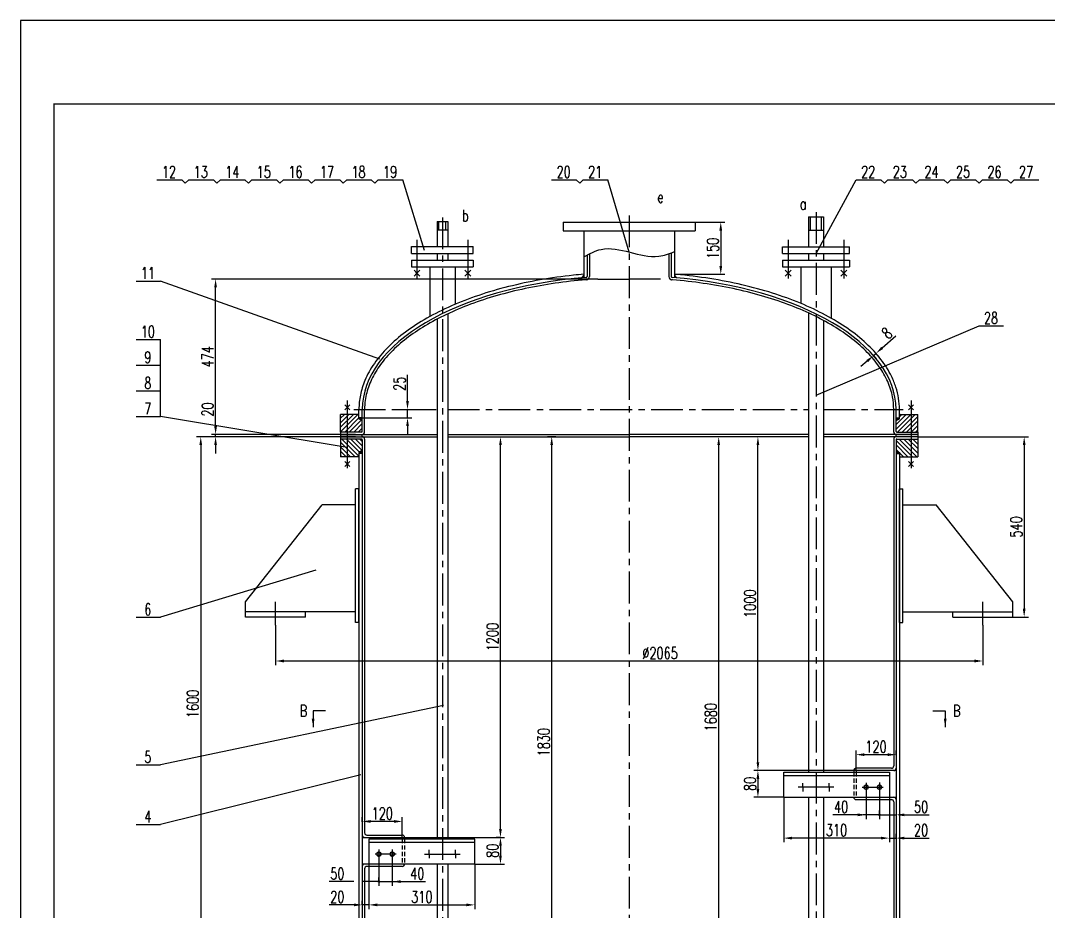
# Model space of a CAD drawing. Header units: millimetres. Extents: x 1968 to 8007, y 3243 to 11653.
# Drawn here: x 2067 to 5148, y 8985 to 11653 of the extents above; entities that cross this region are included whole.
import ezdxf
from ezdxf.enums import TextEntityAlignment as Align

# ---------------------------------------------------------------- set-up
doc = ezdxf.new("R2010")
doc.units = ezdxf.units.MM
doc.linetypes.add('CENTER', pattern=[50.8, 31.75, -6.35, 6.35, -6.35])
doc.linetypes.add('DASHED', pattern=[19.05, 12.7, -6.35])
doc.layers.add('K1', color=4, linetype='Continuous')
doc.layers.add('尺寸线', color=4, linetype='Continuous')
doc.styles.add('仿宋1', font='txt.shx', dxfattribs={"width": 0.7, "bigfont": 'hzfs.shx'})
doc.styles.add('汉字仿宋', font='txt.shx', dxfattribs={"width": 0.7071, "bigfont": 'hzfs.shx'})
doc.dimstyles.new('绘图', dxfattribs={"dimscale": 10, "dimtxt": 3.5, "dimasz": 2.5, "dimexe": 1.25, "dimexo": 0, "dimtad": 1, "dimdec": 0, "dimdsep": 46, "dimtxsty": '汉字仿宋', "dimcen": 2.5, "dimclrd": 4, "dimclre": 4, "dimclrt": 7, "dimadec": 0, "dimazin": 0, "dimtfac": 1, "dimtdec": 0, "dimtmove": 0, "dimatfit": 0, "dimldrblk": 'NONE', "dimfxl": 0, "dimlwd": 25, "dimlwe": 25, "dimarcsym": 0})

# ---------------------------------------------------------------- blocks, each defined once
blk = doc.blocks.new('*D19')
at = {"color": 4, "linetype": 'Continuous', "lineweight": 25}
for p, q in [((4649.9, 10672.9), (4690.4, 10708.6)), ((4604.8, 10633.3), (4586.1, 10616.8)), ((4623.6, 10649.8), (4631.1, 10656.4)), ((4623.6, 10649.8), (4631.9, 10640.4)), ((4631.1, 10656.4), (4639.4, 10647))]:
    blk.add_line(p, q, dxfattribs=at)
at = {"color": 4, "linetype": 'Continuous', "lineweight": -3}
for points in [[(4647.1, 10676), (4652.6, 10669.8), (4631.1, 10656.4)], [(4602.1, 10636.4), (4607.6, 10630.1), (4623.6, 10649.8)]]:
    blk.add_solid(points, dxfattribs=at)
at = {"layer": 'Defpoints', "color": 0, "linetype": 'Continuous', "lineweight": -3}
for p in [(4623.6, 10649.8), (4631.1, 10656.4), (4631.1, 10656.4)]:
    blk.add_point(p, dxfattribs=at)
at = {"color": 7, "linetype": 'Continuous', "lineweight": -3, "insert": (4663.9, 10716.8), "char_height": 35, "attachment_point": 5, "rotation": 41.3298, "style": '汉字仿宋'}
blk.add_mtext('8', dxfattribs=at)
blk = doc.blocks.new('_None')
blk = doc.blocks.new('*D20')
at = {"color": 4, "linetype": 'Continuous', "lineweight": 25}
for p, q in [((4088.6, 11049), (4178.3, 11049)), ((4165.8, 11024), (4165.8, 10918.2)), ((4027.1, 10893.2), (4178.3, 10893.2))]:
    blk.add_line(p, q, dxfattribs=at)
at = {"color": 4, "linetype": 'Continuous', "lineweight": -3}
for points in [[(4161.6, 11024), (4170, 11024), (4165.8, 11049)], [(4161.6, 10918.2), (4170, 10918.2), (4165.8, 10893.2)]]:
    blk.add_solid(points, dxfattribs=at)
at = {"layer": 'Defpoints', "color": 0, "linetype": 'Continuous', "lineweight": -3}
for p in [(4088.6, 11049), (4027.1, 10893.2), (4165.8, 10893.2)]:
    blk.add_point(p, dxfattribs=at)
at = {"color": 7, "linetype": 'Continuous', "lineweight": -3, "insert": (4142.1, 10971.1), "char_height": 35, "attachment_point": 5, "rotation": 90, "style": '汉字仿宋'}
blk.add_mtext('150', dxfattribs=at)
blk = doc.blocks.new('*D21')
at = {"color": 4, "linetype": 'Continuous', "lineweight": 25}
for p, q in [((4756.3, 10406.6), (5087.8, 10406.6)), ((5075.3, 10381.6), (5075.3, 9891.6)), ((5041.3, 9866.6), (5087.8, 9866.6))]:
    blk.add_line(p, q, dxfattribs=at)
at = {"color": 4, "linetype": 'Continuous', "lineweight": -3}
for points in [[(5071.2, 10381.6), (5079.5, 10381.6), (5075.3, 10406.6)], [(5071.2, 9891.6), (5079.5, 9891.6), (5075.3, 9866.6)]]:
    blk.add_solid(points, dxfattribs=at)
at = {"layer": 'Defpoints', "color": 0, "linetype": 'Continuous', "lineweight": -3}
for p in [(4756.3, 10406.6), (5041.3, 9866.6), (5075.3, 9866.6)]:
    blk.add_point(p, dxfattribs=at)
at = {"color": 7, "linetype": 'Continuous', "lineweight": -3, "insert": (5051.6, 10136.6), "char_height": 35, "attachment_point": 5, "rotation": 90, "style": '汉字仿宋'}
blk.add_mtext('540', dxfattribs=at)
blk = doc.blocks.new('*D22')
at = {"color": 4, "linetype": 'Continuous', "lineweight": 25}
for p, q in [((2831.3, 9842.6), (2831.3, 9722.4)), ((4951.3, 9842.6), (4951.3, 9722.4)), ((2856.3, 9734.9), (4926.3, 9734.9))]:
    blk.add_line(p, q, dxfattribs=at)
at = {"color": 4, "linetype": 'Continuous', "lineweight": -3}
for points in [[(2856.3, 9739.1), (2856.3, 9730.7), (2831.3, 9734.9)], [(4926.3, 9739.1), (4926.3, 9730.7), (4951.3, 9734.9)]]:
    blk.add_solid(points, dxfattribs=at)
at = {"layer": 'Defpoints', "color": 0, "linetype": 'Continuous', "lineweight": -3}
for p in [(2831.3, 9842.6), (4951.3, 9842.6), (4951.3, 9734.9)]:
    blk.add_point(p, dxfattribs=at)
at = {"color": 7, "linetype": 'Continuous', "lineweight": -3, "insert": (3983.9, 9758.6), "char_height": 35, "attachment_point": 5, "style": '汉字仿宋'}
blk.add_mtext('%%C2065', dxfattribs=at)
blk = doc.blocks.new('*D23')
at = {"color": 4, "linetype": 'Continuous', "lineweight": 25}
for p, q in [((3026.3, 10406.6), (2594.6, 10406.6)), ((2607.1, 10381.6), (2607.1, 8831.6)), ((3081.3, 8806.6), (2594.6, 8806.6))]:
    blk.add_line(p, q, dxfattribs=at)
at = {"color": 4, "linetype": 'Continuous', "lineweight": -3}
for points in [[(2602.9, 10381.6), (2611.2, 10381.6), (2607.1, 10406.6)], [(2602.9, 8831.6), (2611.2, 8831.6), (2607.1, 8806.6)]]:
    blk.add_solid(points, dxfattribs=at)
at = {"layer": 'Defpoints', "color": 0, "linetype": 'Continuous', "lineweight": -3}
for p in [(3026.3, 10406.6), (2607.1, 8806.6), (3081.3, 8806.6)]:
    blk.add_point(p, dxfattribs=at)
at = {"color": 7, "linetype": 'Continuous', "lineweight": -3, "insert": (2583.3, 9606.6), "char_height": 35, "attachment_point": 5, "rotation": 90, "style": '汉字仿宋'}
blk.add_mtext('1600', dxfattribs=at)
blk = doc.blocks.new('*D26')
at = {"color": 4, "linetype": 'Continuous', "lineweight": 25}
for p, q in [((4277.2, 10406.6), (4264.7, 10406.6)), ((4277.2, 9431.6), (4277.2, 10381.6)), ((4571.3, 9406.6), (4264.7, 9406.6))]:
    blk.add_line(p, q, dxfattribs=at)
at = {"color": 4, "linetype": 'Continuous', "lineweight": -3}
for points in [[(4273, 10381.6), (4281.3, 10381.6), (4277.2, 10406.6)], [(4273, 9431.6), (4281.3, 9431.6), (4277.2, 9406.6)]]:
    blk.add_solid(points, dxfattribs=at)
at = {"layer": 'Defpoints', "color": 0, "linetype": 'Continuous', "lineweight": -3}
for p in [(4277.2, 10406.6), (4277.2, 10406.6), (4571.3, 9406.6)]:
    blk.add_point(p, dxfattribs=at)
at = {"color": 7, "linetype": 'Continuous', "lineweight": -3, "insert": (4253.4, 9906.6), "char_height": 35, "attachment_point": 5, "rotation": 90, "style": '汉字仿宋'}
blk.add_mtext('1000', dxfattribs=at)
blk = doc.blocks.new('*D27')
at = {"color": 4, "linetype": 'Continuous', "lineweight": 25}
for p, q in [((4571.3, 9406.6), (4264.7, 9406.6)), ((4277.2, 9381.6), (4277.2, 9351.6)), ((4354.4, 9326.6), (4264.7, 9326.6))]:
    blk.add_line(p, q, dxfattribs=at)
at = {"color": 4, "linetype": 'Continuous', "lineweight": -3}
for points in [[(4273, 9381.6), (4281.3, 9381.6), (4277.2, 9406.6)], [(4273, 9351.6), (4281.3, 9351.6), (4277.2, 9326.6)]]:
    blk.add_solid(points, dxfattribs=at)
at = {"layer": 'Defpoints', "color": 0, "linetype": 'Continuous', "lineweight": -3}
for p in [(4571.3, 9406.6), (4277.2, 9326.6), (4354.4, 9326.6)]:
    blk.add_point(p, dxfattribs=at)
at = {"color": 7, "linetype": 'Continuous', "lineweight": -3, "insert": (4253.4, 9366.6), "char_height": 35, "attachment_point": 5, "rotation": 90, "style": '汉字仿宋'}
blk.add_mtext('80', dxfattribs=at)
blk = doc.blocks.new('*D28')
at = {"color": 4, "linetype": 'Continuous', "lineweight": 25}
for p, q in [((4571.3, 9406.6), (4571.3, 9466.9)), ((4691.3, 9453.2), (4691.3, 9466.9)), ((4596.3, 9454.4), (4666.3, 9454.4))]:
    blk.add_line(p, q, dxfattribs=at)
at = {"color": 4, "linetype": 'Continuous', "lineweight": -3}
for points in [[(4596.3, 9458.5), (4596.3, 9450.2), (4571.3, 9454.4)], [(4666.3, 9458.5), (4666.3, 9450.2), (4691.3, 9454.4)]]:
    blk.add_solid(points, dxfattribs=at)
at = {"layer": 'Defpoints', "color": 0, "linetype": 'Continuous', "lineweight": -3}
for p in [(4691.3, 9454.4), (4691.3, 9453.2), (4571.3, 9406.6)]:
    blk.add_point(p, dxfattribs=at)
at = {"color": 7, "linetype": 'Continuous', "lineweight": -3, "insert": (4631.3, 9478.1), "char_height": 35, "attachment_point": 5, "style": '汉字仿宋'}
blk.add_mtext('120', dxfattribs=at)
blk = doc.blocks.new('*D29')
at = {"color": 4, "linetype": 'Continuous', "lineweight": 25}
for p, q in [((4671.3, 9326.6), (4671.3, 9191.9)), ((4691.3, 9204.4), (4691.3, 9216.9)), ((4646.3, 9204.4), (4621.3, 9204.4)), ((4671.3, 9204.4), (4691.3, 9204.4)), ((4716.3, 9204.4), (4790.9, 9204.4))]:
    blk.add_line(p, q, dxfattribs=at)
at = {"color": 4, "linetype": 'Continuous', "lineweight": -3}
for points in [[(4646.3, 9208.6), (4646.3, 9200.2), (4671.3, 9204.4)], [(4716.3, 9208.6), (4716.3, 9200.2), (4691.3, 9204.4)]]:
    blk.add_solid(points, dxfattribs=at)
at = {"layer": 'Defpoints', "color": 0, "linetype": 'Continuous', "lineweight": -3}
for p in [(4671.3, 9326.6), (4691.3, 9204.4), (4691.3, 9204.4)]:
    blk.add_point(p, dxfattribs=at)
at = {"color": 7, "linetype": 'Continuous', "lineweight": -3, "insert": (4766.1, 9228.2), "char_height": 35, "attachment_point": 5, "style": '汉字仿宋'}
blk.add_mtext('20', dxfattribs=at)
blk = doc.blocks.new('*D30')
at = {"color": 4, "linetype": 'Continuous', "lineweight": 25}
for p, q in [((4354.4, 9326.6), (4354.4, 9191.9)), ((4671.3, 9244.9), (4671.3, 9191.9)), ((4646.3, 9204.4), (4379.4, 9204.4))]:
    blk.add_line(p, q, dxfattribs=at)
at = {"color": 4, "linetype": 'Continuous', "lineweight": -3}
for points in [[(4379.4, 9208.6), (4379.4, 9200.2), (4354.4, 9204.4)], [(4646.3, 9208.6), (4646.3, 9200.2), (4671.3, 9204.4)]]:
    blk.add_solid(points, dxfattribs=at)
at = {"layer": 'Defpoints', "color": 0, "linetype": 'Continuous', "lineweight": -3}
for p in [(4354.4, 9326.6), (4671.3, 9244.9), (4354.4, 9204.4)]:
    blk.add_point(p, dxfattribs=at)
at = {"color": 7, "linetype": 'Continuous', "lineweight": -3, "insert": (4512.8, 9228.2), "char_height": 35, "attachment_point": 5, "style": '汉字仿宋'}
blk.add_mtext('310', dxfattribs=at)
blk = doc.blocks.new('*D33')
at = {"color": 4, "linetype": 'Continuous', "lineweight": 25}
for p, q in [((3211.3, 9206.6), (3518, 9206.6)), ((3505.5, 9181.6), (3505.5, 9151.6)), ((3428.2, 9126.6), (3518, 9126.6))]:
    blk.add_line(p, q, dxfattribs=at)
at = {"color": 4, "linetype": 'Continuous', "lineweight": -3}
for points in [[(3501.3, 9181.6), (3509.6, 9181.6), (3505.5, 9206.6)], [(3501.3, 9151.6), (3509.6, 9151.6), (3505.5, 9126.6)]]:
    blk.add_solid(points, dxfattribs=at)
at = {"layer": 'Defpoints', "color": 0, "linetype": 'Continuous', "lineweight": -3}
for p in [(3211.3, 9206.6), (3428.2, 9126.6), (3505.5, 9126.6)]:
    blk.add_point(p, dxfattribs=at)
at = {"color": 7, "linetype": 'Continuous', "lineweight": -3, "insert": (3481.7, 9166.6), "char_height": 35, "attachment_point": 5, "rotation": 90, "style": '汉字仿宋'}
blk.add_mtext('80', dxfattribs=at)
blk = doc.blocks.new('*D34')
at = {"color": 4, "linetype": 'Continuous', "lineweight": 25}
for p, q in [((3091.3, 9253.2), (3091.3, 9266.9)), ((3186.3, 9254.4), (3116.3, 9254.4)), ((3211.3, 9206.6), (3211.3, 9266.9))]:
    blk.add_line(p, q, dxfattribs=at)
at = {"color": 4, "linetype": 'Continuous', "lineweight": -3}
for points in [[(3116.3, 9258.5), (3116.3, 9250.2), (3091.3, 9254.4)], [(3186.3, 9258.5), (3186.3, 9250.2), (3211.3, 9254.4)]]:
    blk.add_solid(points, dxfattribs=at)
at = {"layer": 'Defpoints', "color": 0, "linetype": 'Continuous', "lineweight": -3}
for p in [(3091.3, 9254.4), (3091.3, 9253.2), (3211.3, 9206.6)]:
    blk.add_point(p, dxfattribs=at)
at = {"color": 7, "linetype": 'Continuous', "lineweight": -3, "insert": (3151.3, 9278.1), "char_height": 35, "attachment_point": 5, "style": '汉字仿宋'}
blk.add_mtext('120', dxfattribs=at)
blk = doc.blocks.new('*D32')
at = {"color": 4, "linetype": 'Continuous', "lineweight": 25}
for p, q in [((3111.3, 9126.6), (3111.3, 8991.9)), ((3066.3, 9004.4), (2991.7, 9004.4)), ((3091.3, 9004.4), (3091.3, 9016.9)), ((3111.3, 9004.4), (3091.3, 9004.4)), ((3136.3, 9004.4), (3161.3, 9004.4))]:
    blk.add_line(p, q, dxfattribs=at)
at = {"color": 4, "linetype": 'Continuous', "lineweight": -3}
for points in [[(3066.3, 9008.6), (3066.3, 9000.2), (3091.3, 9004.4)], [(3136.3, 9008.6), (3136.3, 9000.2), (3111.3, 9004.4)]]:
    blk.add_solid(points, dxfattribs=at)
at = {"layer": 'Defpoints', "color": 0, "linetype": 'Continuous', "lineweight": -3}
for p in [(3111.3, 9126.6), (3091.3, 9004.4), (3091.3, 9004.4)]:
    blk.add_point(p, dxfattribs=at)
at = {"color": 7, "linetype": 'Continuous', "lineweight": -3, "insert": (3016.5, 9028.2), "char_height": 35, "attachment_point": 5, "style": '汉字仿宋'}
blk.add_mtext('20', dxfattribs=at)
blk = doc.blocks.new('*D31')
at = {"color": 4, "linetype": 'Continuous', "lineweight": 25}
for p, q in [((3428.2, 9126.6), (3428.2, 8991.9)), ((3111.3, 9044.9), (3111.3, 8991.9)), ((3136.3, 9004.4), (3403.2, 9004.4))]:
    blk.add_line(p, q, dxfattribs=at)
at = {"color": 4, "linetype": 'Continuous', "lineweight": -3}
for points in [[(3136.3, 9008.6), (3136.3, 9000.2), (3111.3, 9004.4)], [(3403.2, 9008.6), (3403.2, 9000.2), (3428.2, 9004.4)]]:
    blk.add_solid(points, dxfattribs=at)
at = {"layer": 'Defpoints', "color": 0, "linetype": 'Continuous', "lineweight": -3}
for p in [(3428.2, 9126.6), (3111.3, 9044.9), (3428.2, 9004.4)]:
    blk.add_point(p, dxfattribs=at)
at = {"color": 7, "linetype": 'Continuous', "lineweight": -3, "insert": (3269.8, 9028.2), "char_height": 35, "attachment_point": 5, "style": '汉字仿宋'}
blk.add_mtext('310', dxfattribs=at)
blk = doc.blocks.new('*D35')
at = {"color": 4, "linetype": 'Continuous', "lineweight": 25}
for p, q in [((2651.6, 10438.6), (2651.6, 10513.2)), ((3070.8, 10413.6), (2639.1, 10413.6)), ((3070.8, 10406.6), (2639.1, 10406.6)), ((2651.6, 10406.6), (2651.6, 10413.6)), ((2651.6, 10381.6), (2651.6, 10356.6))]:
    blk.add_line(p, q, dxfattribs=at)
at = {"color": 4, "linetype": 'Continuous', "lineweight": -3}
for points in [[(2647.4, 10438.6), (2655.7, 10438.6), (2651.6, 10413.6)], [(2647.4, 10381.6), (2655.7, 10381.6), (2651.6, 10406.6)]]:
    blk.add_solid(points, dxfattribs=at)
at = {"layer": 'Defpoints', "color": 0, "linetype": 'Continuous', "lineweight": -3}
for p in [(2651.6, 10413.6), (3070.8, 10413.6), (3070.8, 10406.6)]:
    blk.add_point(p, dxfattribs=at)
at = {"color": 7, "linetype": 'Continuous', "lineweight": -3, "insert": (2627.8, 10488.4), "char_height": 35, "attachment_point": 5, "rotation": 90, "style": '汉字仿宋'}
blk.add_mtext('20', dxfattribs=at)
blk = doc.blocks.new('*D36')
at = {"color": 4, "linetype": 'Continuous', "lineweight": 25}
for p, q in [((3797.3, 10878.9), (2639.1, 10878.9)), ((2651.6, 10438.6), (2651.6, 10853.9)), ((2937.7, 10413.6), (2639.1, 10413.6))]:
    blk.add_line(p, q, dxfattribs=at)
at = {"color": 4, "linetype": 'Continuous', "lineweight": -3}
for points in [[(2647.4, 10853.9), (2655.7, 10853.9), (2651.6, 10878.9)], [(2647.4, 10438.6), (2655.7, 10438.6), (2651.6, 10413.6)]]:
    blk.add_solid(points, dxfattribs=at)
at = {"layer": 'Defpoints', "color": 0, "linetype": 'Continuous', "lineweight": -3}
for p in [(2651.6, 10878.9), (3797.3, 10878.9), (2937.7, 10413.6)]:
    blk.add_point(p, dxfattribs=at)
at = {"color": 7, "linetype": 'Continuous', "lineweight": -3, "insert": (2627.8, 10646.2), "char_height": 35, "attachment_point": 5, "rotation": 90, "style": '汉字仿宋'}
blk.add_mtext('474', dxfattribs=at)
blk = doc.blocks.new('*D39')
at = {"color": 4, "linetype": 'Continuous', "lineweight": 25}
for p, q in [((3357.4, 10406.6), (3518, 10406.6)), ((3505.5, 9231.6), (3505.5, 10381.6)), ((3505.5, 9206.6), (3493, 9206.6))]:
    blk.add_line(p, q, dxfattribs=at)
at = {"color": 4, "linetype": 'Continuous', "lineweight": -3}
for points in [[(3501.3, 10381.6), (3509.6, 10381.6), (3505.5, 10406.6)], [(3501.3, 9231.6), (3509.6, 9231.6), (3505.5, 9206.6)]]:
    blk.add_solid(points, dxfattribs=at)
at = {"layer": 'Defpoints', "color": 0, "linetype": 'Continuous', "lineweight": -3}
for p in [(3357.4, 10406.6), (3505.5, 10406.6), (3505.5, 9206.6)]:
    blk.add_point(p, dxfattribs=at)
at = {"color": 7, "linetype": 'Continuous', "lineweight": -3, "insert": (3481.7, 9806.6), "char_height": 35, "attachment_point": 5, "rotation": 90, "style": '汉字仿宋'}
blk.add_mtext('1200', dxfattribs=at)
blk = doc.blocks.new('*D40')
at = {"color": 4, "linetype": 'Continuous', "lineweight": 25}
for p, q in [((3671, 10406.6), (3646.6, 10406.6)), ((3659.1, 8601.6), (3659.1, 10381.6)), ((3671, 8576.6), (3646.6, 8576.6))]:
    blk.add_line(p, q, dxfattribs=at)
at = {"color": 4, "linetype": 'Continuous', "lineweight": -3}
for points in [[(3654.9, 10381.6), (3663.2, 10381.6), (3659.1, 10406.6)], [(3654.9, 8601.6), (3663.2, 8601.6), (3659.1, 8576.6)]]:
    blk.add_solid(points, dxfattribs=at)
at = {"layer": 'Defpoints', "color": 0, "linetype": 'Continuous', "lineweight": -3}
for p in [(3659.1, 10406.6), (3671, 10406.6), (3671, 8576.6)]:
    blk.add_point(p, dxfattribs=at)
at = {"color": 7, "linetype": 'Continuous', "lineweight": -3, "insert": (3635.3, 9491.6), "char_height": 35, "attachment_point": 5, "rotation": 90, "style": '汉字仿宋'}
blk.add_mtext('1830', dxfattribs=at)
blk = doc.blocks.new('*D41')
at = {"color": 4, "linetype": 'Continuous', "lineweight": 25}
for p, q in [((4159.6, 10406.6), (4147.1, 10406.6)), ((4159.6, 8751.6), (4159.6, 10381.6)), ((4159.6, 8726.6), (4147.1, 8726.6))]:
    blk.add_line(p, q, dxfattribs=at)
at = {"color": 4, "linetype": 'Continuous', "lineweight": -3}
for points in [[(4155.4, 10381.6), (4163.8, 10381.6), (4159.6, 10406.6)], [(4155.4, 8751.6), (4163.8, 8751.6), (4159.6, 8726.6)]]:
    blk.add_solid(points, dxfattribs=at)
at = {"layer": 'Defpoints', "color": 0, "linetype": 'Continuous', "lineweight": -3}
for p in [(4159.6, 10406.6), (4159.6, 10406.6), (4159.6, 8726.6)]:
    blk.add_point(p, dxfattribs=at)
at = {"color": 7, "linetype": 'Continuous', "lineweight": -3, "insert": (4135.8, 9566.6), "char_height": 35, "attachment_point": 5, "rotation": 90, "style": '汉字仿宋'}
blk.add_mtext('1680', dxfattribs=at)
blk = doc.blocks.new('*D51')
at = {"color": 4, "linetype": 'Continuous', "lineweight": 25}
for p, q in [((3226.9, 10513.6), (3226.9, 10592.3)), ((3194.5, 10488.6), (3239.4, 10488.6)), ((3226.9, 10463.6), (3226.9, 10488.6)), ((3091.3, 10463.6), (3239.4, 10463.6)), ((3226.9, 10438.6), (3226.9, 10413.6))]:
    blk.add_line(p, q, dxfattribs=at)
at = {"color": 4, "linetype": 'Continuous', "lineweight": -3}
for points in [[(3222.7, 10513.6), (3231, 10513.6), (3226.9, 10488.6)], [(3222.7, 10438.6), (3231, 10438.6), (3226.9, 10463.6)]]:
    blk.add_solid(points, dxfattribs=at)
at = {"layer": 'Defpoints', "color": 0, "linetype": 'Continuous', "lineweight": -3}
for p in [(3194.5, 10488.6), (3226.9, 10488.6), (3091.3, 10463.6)]:
    blk.add_point(p, dxfattribs=at)
at = {"color": 7, "linetype": 'Continuous', "lineweight": -3, "insert": (3203.1, 10565.5), "char_height": 35, "attachment_point": 5, "rotation": 90, "style": '汉字仿宋'}
blk.add_mtext('25', dxfattribs=at)

msp = doc.modelspace()

# ---------------------------------------------------------------- hatches: boundary and pattern name
at = {"linetype": 'Continuous', "lineweight": -3}
h = msp.add_hatch(dxfattribs=at)
h.set_pattern_fill('ANSI31', scale=3, style=0)
h.paths.add_polyline_path([(3091.3, 10454.8), (3081.3, 10460.6), (3081.3, 10473.6), (3046.3, 10473.6), (3046.3, 10420.6), (3089.3, 10420.6, 0.414214), (3091.3, 10422.6)])
h.paths.add_polyline_path([(3046.3, 10473.6), (3026.3, 10473.6), (3026.3, 10420.6), (3046.3, 10420.6)])
for points in [[(3081.3, 10460.6), (3091.3, 10454.8), (3091.3, 10463.6), (3081.3, 10463.6)], [(4701.3, 10460.6), (4691.3, 10454.8), (4691.3, 10463.6), (4701.3, 10463.6)], [(3081.3, 10359.6), (3091.3, 10365.4), (3091.3, 10356.6), (3081.3, 10356.6)], [(4701.3, 10359.6), (4691.3, 10365.4), (4691.3, 10356.6), (4701.3, 10356.6)], [(4691.3, 9413.6, -0.414214), (4684.3, 9406.6), (4691.3, 9406.6)], [(4691.3, 9326.6), (4684.3, 9326.6, -0.414214), (4691.3, 9319.6)], [(3091.3, 9213.6, 0.414214), (3098.3, 9206.6), (3091.3, 9206.6)], [(3091.3, 9126.6), (3098.3, 9126.6, 0.414214), (3091.3, 9119.6)]]:
    msp.add_hatch(color=7, dxfattribs=at).paths.add_polyline_path(points)
h = msp.add_hatch(dxfattribs=at)
h.set_pattern_fill('ANSI31', scale=3, style=0)
h.paths.add_polyline_path([(4756.3, 10473.6), (4736.3, 10473.6), (4736.3, 10420.6), (4756.3, 10420.6)])
h.paths.add_polyline_path([(4736.3, 10473.6), (4701.3, 10473.6), (4701.3, 10460.6), (4691.3, 10454.8), (4691.3, 10422.6, 0.414214), (4693.3, 10420.6), (4736.3, 10420.6)])
h = msp.add_hatch(color=7, dxfattribs=at)
h.paths.add_polyline_path([(3091.3, 10413.6), (3046.3, 10413.6), (3046.3, 10406.6), (3091.3, 10406.6)])
h.paths.add_polyline_path([(3046.3, 10413.6), (3026.3, 10413.6), (3026.3, 10406.6), (3046.3, 10406.6)])
h = msp.add_hatch(dxfattribs=at)
h.set_pattern_fill('ANSI31', scale=3, angle=90, style=0)
h.paths.add_polyline_path([(3091.3, 10397.6, 0.414214), (3089.3, 10399.6), (3046.3, 10399.6), (3046.3, 10346.6), (3081.3, 10346.6), (3081.3, 10359.6), (3091.3, 10365.4)])
h.paths.add_polyline_path([(3046.3, 10399.6), (3026.3, 10399.6), (3026.3, 10377.7), (3046.3, 10374.3)])
h.paths.add_polyline_path([(3046.3, 10374.3), (3026.3, 10377.7), (3026.3, 10346.6), (3046.3, 10346.6)])
h = msp.add_hatch(color=7, dxfattribs=at)
h.paths.add_polyline_path([(4756.3, 10413.6), (4736.3, 10413.6), (4736.3, 10406.6), (4756.3, 10406.6)])
h.paths.add_polyline_path([(4736.3, 10413.6), (4691.3, 10413.6), (4691.3, 10406.6), (4736.3, 10406.6)])
h = msp.add_hatch(dxfattribs=at)
h.set_pattern_fill('ANSI31', scale=3, angle=90, style=0)
h.paths.add_polyline_path([(4756.3, 10399.6), (4736.3, 10399.6), (4736.3, 10346.6), (4756.3, 10346.6)])
h.paths.add_polyline_path([(4736.3, 10399.6), (4693.3, 10399.6, 0.414214), (4691.3, 10397.6), (4691.3, 10365.4), (4701.3, 10359.6), (4701.3, 10346.6), (4736.3, 10346.6)])
h = msp.add_hatch(color=7, dxfattribs=at)
h.paths.add_polyline_path([(4643.6, 9274.1), (4641.3, 9274.1), (4641.3, 9271.8, 0.414214)])
h.paths.add_polyline_path([(4641.3, 9276.3), (4641.3, 9274.1), (4643.6, 9274.1, 0.414214)])
h.paths.add_polyline_path([(4641.3, 9276.3, 0.414214), (4639.1, 9274.1), (4641.3, 9274.1)])
h.paths.add_polyline_path([(4641.3, 9274.1), (4639.1, 9274.1, 0.414214), (4641.3, 9271.8)])
h = msp.add_hatch(color=7, dxfattribs=at)
h.paths.add_polyline_path([(3139.1, 9074.1), (3141.3, 9074.1), (3141.3, 9071.8, -0.414214)])
h.paths.add_polyline_path([(3141.3, 9076.3), (3141.3, 9074.1), (3139.1, 9074.1, -0.414214)])
h.paths.add_polyline_path([(3141.3, 9076.3, -0.414214), (3143.6, 9074.1), (3141.3, 9074.1)])
h.paths.add_polyline_path([(3141.3, 9074.1), (3143.6, 9074.1, -0.414214), (3141.3, 9071.8)])

# ---------------------------------------------------------------- linework, layer by layer
for p, q in [((2067, 11653.2), (2067, 3243.2)), ((8007, 11653.2), (2067, 11653.2)), ((3772.1, 10954.2), (3772.1, 10886.8)), ((4010.1, 10954.8), (4010.1, 10886.8)), ((3046.3, 10515.4), (3046.3, 10313)), ((4736.3, 10515.4), (4736.3, 10313)), ((3038.8, 10501.9), (3053.8, 10486.9)), ((3053.8, 10501.9), (3038.8, 10486.9)), ((4728.8, 10501.9), (4743.8, 10486.9)), ((4743.8, 10501.9), (4728.8, 10486.9)), ((3053.8, 10317.9), (3038.8, 10332.9)), ((3038.8, 10317.9), (3053.8, 10332.9)), ((4743.8, 10317.9), (4728.8, 10332.9)), ((4728.8, 10317.9), (4743.8, 10332.9)), ((2831.3, 9842.6), (2831.3, 9912.6)), ((4951.3, 9842.6), (4951.3, 9912.6))]:
    msp.add_line(p, q)
at = {"color": 7}
for p, q in [((2475.8, 11176.3), (2549.9, 11176.3)), ((2549.9, 11176.3), (2560.4, 11165.8)), ((2560.4, 11165.8), (2570.9, 11176.3)), ((2570.9, 11176.3), (2645, 11176.3)), ((2645, 11176.3), (2655.5, 11165.8)), ((2655.5, 11165.8), (2666, 11176.3)), ((2666, 11176.3), (2739.5, 11176.3)), ((2739.5, 11176.3), (2750, 11165.8)), ((2750, 11165.8), (2760.5, 11176.3)), ((2760.5, 11176.3), (2834, 11176.3)), ((2834, 11176.3), (2844.4, 11165.8)), ((2844.4, 11165.8), (2854.9, 11176.3)), ((2854.9, 11176.3), (2929, 11176.3)), ((2929, 11176.3), (2939.5, 11165.8)), ((2939.5, 11165.8), (2950, 11176.3)), ((2950, 11176.3), (3023.5, 11176.3)), ((3023.5, 11176.3), (3034, 11165.8)), ((3034, 11165.8), (3044.5, 11176.3)), ((3044.5, 11176.3), (3118, 11176.3)), ((3118, 11176.3), (3128.5, 11165.8)), ((3128.5, 11165.8), (3139, 11176.3)), ((3139, 11176.3), (3212.5, 11176.3)), ((3658.8, 11176.3), (3732.8, 11176.3)), ((3732.8, 11176.3), (3743.3, 11165.8)), ((3743.3, 11165.8), (3753.8, 11176.3)), ((3753.8, 11176.3), (3827.3, 11176.3)), ((4571.7, 11176.3), (4645.8, 11176.3)), ((4645.8, 11176.3), (4656.3, 11165.8)), ((4656.3, 11165.8), (4666.8, 11176.3)), ((4666.8, 11176.3), (4740.3, 11176.3)), ((4740.3, 11176.3), (4750.8, 11165.8)), ((4750.8, 11165.8), (4761.3, 11176.3)), ((4761.3, 11176.3), (4834.7, 11176.3)), ((4834.7, 11176.3), (4845.2, 11165.8)), ((4845.2, 11165.8), (4855.7, 11176.3)), ((4855.7, 11176.3), (4929.8, 11176.3)), ((4929.8, 11176.3), (4940.3, 11165.8)), ((4940.3, 11165.8), (4950.8, 11176.3)), ((4950.8, 11176.3), (5024.3, 11176.3)), ((5024.3, 11176.3), (5034.8, 11165.8)), ((5034.8, 11165.8), (5045.3, 11176.3)), ((5045.3, 11176.3), (5118.8, 11176.3)), ((2413, 10873), (2486.5, 10873)), ((4940.3, 10738.5), (5013.8, 10738.5)), ((2413, 10697.6), (2486.5, 10697.6)), ((2413, 10620.7), (2486.5, 10620.7)), ((2413, 10543.9), (2486.5, 10543.9)), ((2413, 10467), (2486.5, 10467)), ((2413, 9865.7), (2486.5, 9865.7)), ((2413, 9423.7), (2486.5, 9423.7)), ((2413, 9245.3), (2486.5, 9245.3))]:
    msp.add_line(p, q, dxfattribs=at)
at = {"color": 7, "linetype": 'Continuous', "lineweight": -3}
for p, q in [((3277.9, 10964), (3212.5, 11176.3)), ((3891.3, 10959.6), (3827.3, 11176.3)), ((4451.3, 10955.6), (4571.7, 11176.3)), ((4434.7, 11025.6), (4434.7, 11065.6)), ((4468, 11025.6), (4468, 11065.6)), ((3320.9, 11026), (3320.9, 11051)), ((3341.7, 11026), (3341.7, 11051)), ((3255.2, 10996.7), (3255.2, 10880.7)), ((3407.5, 10996.7), (3407.5, 10880.7)), ((4367.7, 10996.7), (4367.7, 10880.7)), ((4535, 10996.7), (4535, 10880.7)), ((3255.2, 10897), (3246.3, 10905.9)), ((3255.2, 10897), (3246.3, 10888.1)), ((3255.2, 10897), (3264.1, 10905.9)), ((3255.2, 10897), (3264.1, 10888.1)), ((3407.5, 10897), (3398.6, 10905.9)), ((3407.5, 10897), (3398.6, 10888.1)), ((3407.5, 10897), (3416.4, 10905.9)), ((3407.5, 10897), (3416.4, 10888.1)), ((4367.7, 10897), (4358.8, 10905.9)), ((4367.7, 10897), (4358.8, 10888.1)), ((4367.7, 10897), (4376.6, 10905.9)), ((4367.7, 10897), (4376.6, 10888.1)), ((4535, 10897), (4526.1, 10905.9)), ((4535, 10897), (4526.1, 10888.1)), ((4535, 10897), (4543.9, 10905.9)), ((4535, 10897), (4543.9, 10888.1)), ((3144.1, 10639.3), (2486.5, 10873)), ((4451.3, 10531.3), (4940.3, 10738.5)), ((2486.5, 10467), (2486.5, 10697.6)), ((3098.3, 10420.6), (3098.3, 10488.6)), ((4684.3, 10420.6), (4684.3, 10488.6)), ((3046.3, 10374.3), (2486.5, 10467)), ((3091.3, 10406.6), (3091.3, 10413.6)), ((3098.3, 10399.6), (3098.3, 9220.6)), ((4684.3, 10399.6), (4684.3, 9420.6)), ((4691.3, 10406.6), (4691.3, 10413.6)), ((2952, 10007.2), (2486.5, 9865.7)), ((3335.2, 9601.9), (2486.5, 9423.7)), ((4564.3, 9406.6), (4564.3, 9401.6)), ((4677.3, 9413.6), (4571.3, 9413.6)), ((3086.5, 9394.4), (2486.5, 9245.3)), ((4571.3, 9319.6), (4677.3, 9319.6)), ((4684.3, 9312.6), (4684.3, 8781.6)), ((3105.3, 9213.6), (3211.3, 9213.6)), ((3218.3, 9206.6), (3218.3, 9201.6)), ((3098.3, 9112.6), (3098.3, 8781.6)), ((3211.3, 9119.6), (3105.3, 9119.6))]:
    msp.add_line(p, q, dxfattribs=at)
at = {"color": 7, "linetype": 'CENTER', "lineweight": -3, "ltscale": 3}
for p, q in [((3331.3, 11063.4), (3331.3, 8560.6)), ((3891.3, 11069.6), (3891.3, 7754.1)), ((4451.3, 11079.6), (4451.3, 8690)), ((3065.5, 10488.6), (3315.3, 10488.6)), ((3347.3, 10488.6), (4428.8, 10488.6)), ((4473.8, 10488.6), (4712.1, 10488.6)), ((4601.3, 9370.2), (4601.3, 9343.5)), ((4641.3, 9370.7), (4641.3, 9343)), ((4589.4, 9356.6), (4652.5, 9356.6)), ((3193.2, 9156.6), (3130.1, 9156.6)), ((3141.3, 9170.7), (3141.3, 9143)), ((3181.3, 9170.2), (3181.3, 9143.5))]:
    msp.add_line(p, q, dxfattribs=at)
at = {"color": 1}
for p, q in [((4428.8, 11065.6), (4428.8, 10975.6)), ((4428.8, 11065.6), (4473.8, 11065.6)), ((4473.8, 11065.6), (4473.8, 10975.6)), ((3315.3, 11051), (3315.3, 10976)), ((3315.3, 11051), (3347.3, 11051)), ((3347.3, 11051), (3347.3, 10976)), ((3693.6, 11049), (3693.6, 11023)), ((3693.6, 11049), (4088.6, 11049)), ((4088.6, 11049), (4088.6, 11023)), ((3315.3, 11026), (3347.3, 11026)), ((3693.6, 11023), (4088.6, 11023)), ((3755.1, 11023), (3755.1, 10883.2)), ((4027.1, 11023), (4027.1, 10883.2)), ((4428.8, 11025.6), (4473.8, 11025.6)), ((3238.8, 10976), (3423.8, 10976)), ((3238.8, 10956), (3238.8, 10976)), ((3423.8, 10956), (3423.8, 10976)), ((4351.3, 10975.6), (4551.3, 10975.6)), ((4351.3, 10955.6), (4351.3, 10975.6)), ((4551.3, 10955.6), (4551.3, 10975.6)), ((3238.8, 10956), (3423.8, 10956)), ((3315.3, 10956), (3315.3, 10936)), ((3347.3, 10956), (3347.3, 10936)), ((3765.1, 10950.5), (3765.1, 10886.8)), ((4017.1, 10957.3), (4017.1, 10886.8)), ((4351.3, 10955.6), (4551.3, 10955.6)), ((4428.8, 10955.6), (4428.8, 10935.6)), ((4473.8, 10955.6), (4473.8, 10935.6)), ((3238.8, 10936), (3238.8, 10916)), ((3238.8, 10936), (3423.8, 10936)), ((3238.8, 10916), (3423.8, 10916)), ((3293.3, 10916), (3293.3, 10766.4)), ((3369.3, 10916), (3369.3, 10803.2)), ((3423.8, 10936), (3423.8, 10916)), ((4351.3, 10935.6), (4351.3, 10915.6)), ((4351.3, 10935.6), (4551.3, 10935.6)), ((4351.3, 10915.6), (4551.3, 10915.6)), ((4406.3, 10915.6), (4406.3, 10805.7)), ((4496.3, 10915.6), (4496.3, 10762)), ((4551.3, 10935.6), (4551.3, 10915.6)), ((3797.3, 10878.9), (3891.3, 10878.9)), ((3985.3, 10878.9), (3891.3, 10878.9)), ((3315.3, 10759), (3315.3, 9201.6)), ((3347.3, 10774.8), (3347.3, 9201.6)), ((4428.8, 10777.4), (4428.8, 9401.6)), ((4473.8, 10755), (4473.8, 9401.6)), ((3081.3, 10460.6), (3081.3, 10488.6)), ((3091.3, 10473.6), (3091.3, 10488.6)), ((4691.3, 10473.6), (4691.3, 10488.6)), ((4701.3, 10460.6), (4701.3, 10488.6)), ((3081.3, 10473.6), (3026.3, 10473.6)), ((3026.3, 10420.6), (3026.3, 10473.6)), ((3091.3, 10463.6), (3081.3, 10463.6)), ((3091.3, 10454.8), (3081.3, 10460.6)), ((3091.3, 10422.6), (3091.3, 10473.6)), ((4691.3, 10422.6), (4691.3, 10473.6)), ((4691.3, 10463.6), (4701.3, 10463.6)), ((4691.3, 10454.8), (4701.3, 10460.6)), ((4701.3, 10473.6), (4756.3, 10473.6)), ((4756.3, 10420.6), (4756.3, 10473.6)), ((3026.3, 10420.6), (3026.3, 10346.6)), ((3089.3, 10420.6), (3026.3, 10420.6)), ((4693.3, 10420.6), (4756.3, 10420.6)), ((4756.3, 10420.6), (4756.3, 10346.6)), ((3026.3, 10413.6), (3315.3, 10413.6)), ((3026.3, 10406.6), (3315.3, 10406.6)), ((3089.3, 10399.6), (3026.3, 10399.6)), ((3091.3, 10397.6), (3091.3, 8781.6)), ((3347.3, 10413.6), (3891.3, 10413.6)), ((3347.3, 10406.6), (3891.3, 10406.6)), ((4428.8, 10413.6), (3891.3, 10413.6)), ((4428.8, 10406.6), (3891.3, 10406.6)), ((4756.3, 10413.6), (4473.8, 10413.6)), ((4756.3, 10406.6), (4473.8, 10406.6)), ((4691.3, 10397.6), (4691.3, 10346.6)), ((4693.3, 10399.6), (4756.3, 10399.6)), ((3091.3, 10365.4), (3081.3, 10359.6)), ((3081.3, 10359.6), (3081.3, 8781.6)), ((3091.3, 10356.6), (3081.3, 10356.6)), ((4691.3, 10365.4), (4701.3, 10359.6)), ((4691.3, 10356.6), (4701.3, 10356.6)), ((4701.3, 10359.6), (4701.3, 8781.6)), ((3081.3, 10346.6), (3026.3, 10346.6)), ((4691.3, 10346.6), (4691.3, 8781.6)), ((4701.3, 10346.6), (4756.3, 10346.6)), ((3071.3, 9850.6), (3071.3, 10250.6)), ((3081.3, 10250.6), (3071.3, 10250.6)), ((3081.3, 9850.6), (3081.3, 10250.6)), ((4701.3, 10250.6), (4711.3, 10250.6)), ((4701.3, 9850.6), (4701.3, 10250.6)), ((4711.3, 9850.6), (4711.3, 10250.6)), ((2741.3, 9912.6), (2971.3, 10202.6)), ((3071.3, 10202.6), (2971.3, 10202.6)), ((4711.3, 10202.6), (4811.3, 10202.6)), ((5041.3, 9912.6), (4811.3, 10202.6)), ((2741.3, 9866.6), (2741.3, 9912.6)), ((5041.3, 9866.6), (5041.3, 9912.6)), ((3071.3, 9882.6), (2741.3, 9882.6)), ((2921.3, 9866.6), (2741.3, 9866.6)), ((2921.3, 9866.6), (2921.3, 9882.6)), ((4711.3, 9882.6), (5041.3, 9882.6)), ((4861.3, 9866.6), (4861.3, 9882.6)), ((4861.3, 9866.6), (5041.3, 9866.6)), ((3081.3, 9850.6), (3071.3, 9850.6)), ((4701.3, 9850.6), (4711.3, 9850.6)), ((2981.3, 9586.1), (2944, 9586.1)), ((4801.3, 9586.1), (4838.7, 9586.1)), ((4354.4, 9401.6), (4671.3, 9401.6)), ((4354.4, 9326.6), (4354.4, 9401.6)), ((4691.3, 9406.6), (4571.3, 9406.6)), ((4571.3, 9406.6), (4571.3, 9401.6)), ((4671.3, 9401.6), (4671.3, 9326.6)), ((4354.4, 9391.6), (4671.3, 9391.6)), ((4411.8, 9356.6), (4411.8, 9369.2)), ((4490.8, 9356.6), (4490.8, 9369.2)), ((4504.5, 9356.6), (4397.9, 9356.6)), ((4411.8, 9356.6), (4411.8, 9343.9)), ((4490.8, 9356.6), (4490.8, 9343.9)), ((4354.4, 9326.6), (4691.3, 9326.6)), ((4428.8, 9326.6), (4428.8, 8726.6)), ((4473.8, 9326.6), (4473.8, 8726.6)), ((3091.3, 9206.6), (3211.3, 9206.6)), ((3428.2, 9201.6), (3111.3, 9201.6)), ((3111.3, 9201.6), (3111.3, 9126.6)), ((3428.2, 9191.6), (3111.3, 9191.6)), ((3211.3, 9206.6), (3211.3, 9201.6)), ((3428.2, 9126.6), (3428.2, 9201.6)), ((3278.1, 9156.6), (3384.7, 9156.6)), ((3291.8, 9156.6), (3291.8, 9169.2)), ((3291.8, 9156.6), (3291.8, 9143.9)), ((3370.8, 9156.6), (3370.8, 9169.2)), ((3370.8, 9156.6), (3370.8, 9143.9)), ((3428.2, 9126.6), (3091.3, 9126.6)), ((3315.3, 9126.6), (3315.3, 8576.6)), ((3347.3, 9126.6), (3347.3, 8576.6))]:
    msp.add_line(p, q, dxfattribs=at)
at = {"color": 4, "linetype": 'Continuous', "lineweight": 25}
for p, q in [((2944, 9586.1), (2944, 9537.1)), ((4838.7, 9586.1), (4838.7, 9537.1)), ((4601.3, 9343.5), (4601.3, 9261.6)), ((4641.3, 9343), (4641.3, 9261.6)), ((4576.3, 9274.1), (4501.7, 9274.1)), ((4616.3, 9274.1), (4591.3, 9274.1)), ((4641.3, 9274.1), (4601.3, 9274.1)), ((4641.3, 9274.1), (4641.3, 9286.6)), ((4641.3, 9274.1), (4691.3, 9274.1)), ((4666.3, 9274.1), (4691.3, 9274.1)), ((4691.3, 9277.3), (4691.3, 9261.6)), ((4716.3, 9274.1), (4790.9, 9274.1)), ((3141.3, 9143), (3141.3, 9061.6)), ((3181.3, 9143.5), (3181.3, 9061.6)), ((3066.3, 9074.1), (2991.7, 9074.1)), ((3141.3, 9074.1), (3091.3, 9074.1)), ((3141.3, 9074.1), (3141.3, 9086.6)), ((3141.3, 9074.1), (3181.3, 9074.1)), ((3166.3, 9074.1), (3191.3, 9074.1)), ((3206.3, 9074.1), (3280.9, 9074.1))]:
    msp.add_line(p, q, dxfattribs=at)
at = {"color": 7, "linetype": 'DASHED', "lineweight": -3}
for p, q in [((4564.3, 9401.6), (4564.3, 9326.6)), ((4571.3, 9401.6), (4571.3, 9326.6)), ((3211.3, 9201.6), (3211.3, 9126.6)), ((3218.3, 9201.6), (3218.3, 9126.6))]:
    msp.add_line(p, q, dxfattribs=at)
at = {"color": 1}
for points in [[(4607.3, 9360), (4601.3, 9363.5), (4595.3, 9360), (4595.3, 9353.1), (4601.3, 9349.7), (4607.3, 9353.1)], [(4647.3, 9360), (4641.3, 9363.5), (4635.3, 9360), (4635.3, 9353.1), (4641.3, 9349.7), (4647.3, 9353.1)], [(3147.3, 9160), (3141.3, 9163.5), (3135.3, 9160), (3135.3, 9153.1), (3141.3, 9149.7), (3147.3, 9153.1)], [(3187.3, 9160), (3181.3, 9163.5), (3175.3, 9160), (3175.3, 9153.1), (3181.3, 9149.7), (3187.3, 9153.1)]]:
    msp.add_lwpolyline(points, close=True, dxfattribs=at)
for centre in [(4601.3, 9356.6), (4641.3, 9356.6), (3141.3, 9156.6), (3181.3, 9156.6)]:
    msp.add_circle(centre, 6, dxfattribs=at)
at = {"color": 7, "linetype": 'Continuous', "lineweight": -3}
for centre in [(4641.3, 9274.1), (3141.3, 9074.1)]:
    msp.add_circle(centre, 2.26, dxfattribs=at)
at = {"color": 1, "lineweight": -3}
for centre, start, end in [((3762.1, 10886.8), 274.6467, 0), ((4020.1, 10886.8), 180, 265.324)]:
    msp.add_arc(centre, 3, start, end, dxfattribs=at)
msp.add_arc((3762.1, 10886.8), 10, 274.6467, 0)
at = {"color": 7, "linetype": 'Continuous', "lineweight": -3}
for centre, radius, start, end in [((4020.1, 10886.8), 10, 180, 265.324), ((3091.3, 10420.6), 7, 270, 0), ((4691.3, 10420.6), 7, 180, 270), ((3091.3, 10399.6), 7, 0, 90), ((4691.3, 10399.6), 7, 90, 180), ((4571.3, 9406.6), 7, 90, 180), ((4677.3, 9420.6), 7, 270, 0), ((4684.3, 9413.6), 7, 270, 0), ((4571.3, 9326.6), 7, 180, 270), ((4677.3, 9312.6), 7, 0, 90), ((4684.3, 9319.6), 7, 0, 90), ((3098.3, 9213.6), 7, 180, 270), ((3105.3, 9220.6), 7, 180, 270), ((3211.3, 9206.6), 7, 0, 90), ((3098.3, 9119.6), 7, 90, 180), ((3211.3, 9126.6), 7, 270, 0), ((3105.3, 9112.6), 7, 90, 180)]:
    msp.add_arc(centre, radius, start, end, dxfattribs=at)
at = {"color": 1}
for centre, start, end in [((3089.3, 10422.6), 270, 0), ((4693.3, 10422.6), 180, 270), ((3089.3, 10397.6), 0, 90), ((4693.3, 10397.6), 90, 180)]:
    msp.add_arc(centre, 2, start, end, dxfattribs=at)
for start_param, end_param in [(4.87461, 6.285374), (3.141593, 4.551313)]:
    msp.add_ellipse((3891.3, 10489), major_axis=(-800, 0.4), ratio=0.5, start_param=start_param, end_param=end_param, dxfattribs=at)
msp.add_spline([(3755.1, 10945.1), (3807.5, 10967.9), (3979.7, 10947.2), (4027.1, 10961)], degree=3)
for points, knots in [([(3755.1, 10893.3), (3744.8, 10892.4), (3734.6, 10891.4), (3690.7, 10886.8), (3657.5, 10882.1), (3592.4, 10870.8), (3560.6, 10864), (3498.9, 10848.6), (3469, 10839.8), (3411.7, 10820.5), (3384.3, 10809.9), (3332.3, 10787), (3307.8, 10774.7), (3262, 10748.6), (3240.7, 10734.8), (3201.8, 10705.9), (3184.2, 10690.8), (3152.8, 10659.4), (3139.1, 10643.1), (3115.9, 10609.7), (3106.4, 10592.6), (3093.1, 10560.8), (3088.6, 10546.3), (3082.7, 10517.3), (3081.3, 10502.9), (3081.3, 10488.5)], [4.882711, 4.882711, 4.882711, 4.882711, 4.921436, 4.921436, 5.049851, 5.049851, 5.178265, 5.178265, 5.30668, 5.30668, 5.435095, 5.435095, 5.563509, 5.563509, 5.691924, 5.691924, 5.820339, 5.820339, 5.948753, 5.948753, 6.077168, 6.077168, 6.182521, 6.182521, 6.285374, 6.285374, 6.285374, 6.285374]), ([(4701.3, 10488.6), (4701.3, 10499.7), (4700.4, 10510.9), (4696.9, 10533.1), (4694.3, 10544.1), (4687.2, 10566), (4682.9, 10576.9), (4669.2, 10604.9), (4658.6, 10621.9), (4633.3, 10654.8), (4618.6, 10670.8), (4585.3, 10701.6), (4566.7, 10716.5), (4526, 10744.8), (4503.9, 10758.2), (4456.4, 10783.6), (4431.1, 10795.5), (4377.8, 10817.5), (4349.7, 10827.7), (4291.2, 10846.1), (4260.8, 10854.4), (4198.1, 10868.9), (4165.9, 10875.2), (4100.1, 10885.5), (4066.6, 10889.7), (4030.8, 10892.9), (4028.9, 10893), (4027.1, 10893.2)], [3.141593, 3.141593, 3.141593, 3.141593, 3.221215, 3.221215, 3.300837, 3.300837, 3.38046, 3.38046, 3.508874, 3.508874, 3.637289, 3.637289, 3.765704, 3.765704, 3.894118, 3.894118, 4.022533, 4.022533, 4.150948, 4.150948, 4.279362, 4.279362, 4.407777, 4.407777, 4.536192, 4.536192, 4.543217, 4.543217, 4.543217, 4.543217])]:
    msp.add_open_spline(points, degree=3, knots=knots, dxfattribs=at)
at = {"color": 7, "linetype": 'Continuous', "lineweight": -3}
for points, knots in [([(3762.9, 10876.9), (3754.7, 10876.2), (3746.5, 10875.5), (3707.3, 10871.6), (3676.6, 10867.7), (3616.5, 10858), (3587, 10852.3), (3529.6, 10839.1), (3501.8, 10831.6), (3448, 10815.2), (3422.1, 10806.1), (3372.7, 10786.6), (3349.1, 10776.1), (3304.8, 10753.8), (3284, 10742), (3245.3, 10717.3), (3227.5, 10704.3), (3195.1, 10677.6), (3180.5, 10663.7), (3154.8, 10635.4), (3143.7, 10620.8), (3125.1, 10591.3), (3117.5, 10576.3), (3106.1, 10546.1), (3102.2, 10530.8), (3098.9, 10506.6), (3098.3, 10497.6), (3098.3, 10488.6)], [4.87461, 4.87461, 4.87461, 4.87461, 4.906016, 4.906016, 5.025069, 5.025069, 5.144123, 5.144123, 5.263176, 5.263176, 5.38223, 5.38223, 5.501284, 5.501284, 5.620337, 5.620337, 5.739391, 5.739391, 5.858445, 5.858445, 5.977498, 5.977498, 6.096552, 6.096552, 6.215605, 6.215605, 6.285374, 6.285374, 6.285374, 6.285374]), ([(4684.3, 10488.6), (4684.3, 10501.2), (4683.1, 10513.7), (4677.7, 10541.5), (4672.9, 10556.7), (4659.6, 10586.8), (4651.2, 10601.8), (4630.8, 10631.1), (4618.8, 10645.4), (4591.4, 10673.5), (4576, 10687.1), (4542, 10713.4), (4523.4, 10726.1), (4483.3, 10750.3), (4461.8, 10761.8), (4416.1, 10783.5), (4391.9, 10793.7), (4341.4, 10812.5), (4314.9, 10821.2), (4260.2, 10836.9), (4231.9, 10844), (4173.7, 10856.4), (4143.9, 10861.7), (4083.2, 10870.5), (4052.4, 10874), (4018.8, 10876.8), (4018.8, 10876.8), (4018.8, 10876.8)], [3.141593, 3.141593, 3.141593, 3.141593, 3.239265, 3.239265, 3.358319, 3.358319, 3.477372, 3.477372, 3.596426, 3.596426, 3.71548, 3.71548, 3.834533, 3.834533, 3.953587, 3.953587, 4.07264, 4.07264, 4.191694, 4.191694, 4.310748, 4.310748, 4.429801, 4.429801, 4.548855, 4.548855, 4.557835, 4.557835, 4.557835, 4.557835])]:
    msp.add_open_spline(points, degree=3, knots=knots, dxfattribs=at)
msp.add_open_spline([(4018.6, 10876.8), (4018.8, 10876.8), (4019, 10876.8), (4019.3, 10876.8)], degree=3, dxfattribs=at)
for points in [[(3755.1, 10893.3), (3746.2, 10882.4), (3755.1, 10883.2)], [(4027.1, 10893.2), (4027.1, 10883.2), (4036.8, 10882.3)], [(3081.3, 10469), (3077.2, 10473.6), (3081.3, 10477.5)], [(4701.3, 10469), (4705.4, 10473.6), (4701.3, 10477.5)], [(3081.3, 10351.2), (3077.2, 10346.6), (3081.3, 10342.6)], [(4701.3, 10351.2), (4705.4, 10346.6), (4701.3, 10342.6)]]:
    msp.add_solid(points, dxfattribs=at)
at = {"color": 4, "linetype": 'Continuous', "lineweight": -3}
for points in [[(2939.8, 9562.1), (2948.1, 9562.1), (2944, 9537.1)], [(4842.8, 9562.1), (4834.5, 9562.1), (4838.7, 9537.1)], [(4576.3, 9278.2), (4576.3, 9269.9), (4601.3, 9274.1)], [(4716.3, 9278.2), (4716.3, 9269.9), (4691.3, 9274.1)], [(3206.3, 9078.2), (3206.3, 9069.9), (3181.3, 9074.1)]]:
    msp.add_solid(points, dxfattribs=at)
at = {"layer": 'K1', "const_width": 4}
msp.add_lwpolyline([(2167, 3343.2), (2167, 11403.2), (7907, 11403.2), (7907, 3343.2)], close=True, dxfattribs=at)

# ---------------------------------------------------------------- texts
at = {"color": 7, "linetype": 'Continuous', "lineweight": -3, "style": '汉字仿宋', "width": 0.7071}
for s, p in [('e', (3985, 11096.8)), ('a', (4412.7, 11076.3)), ('b', (3400.2, 11041.2))]:
    msp.add_text(s, height=35, dxfattribs=at).set_placement(p, align=Align.BOTTOM_CENTER)
for p in [(2904.2, 9568.3), (4861.9, 9568.3)]:
    msp.add_text('B', height=35, dxfattribs=at).set_placement(p)
at = {"color": 7, "linetype": 'Continuous', "lineweight": -3, "char_height": 35, "attachment_point": 5, "style": '汉字仿宋'}
for s, insert in [('40', (4526.5, 9297.8)), ('50', (4766.1, 9297.8)), ('50', (3016.5, 9097.8)), ('40', (3256.1, 9097.8))]:
    msp.add_mtext(s, dxfattribs=dict(at, insert=insert))
at = {"layer": '尺寸线', "color": 7, "style": '仿宋1', "width": 0.7}
for s, p in [('12', (2512, 11182.5)), ('13', (2607.1, 11182.5)), ('14', (2701.6, 11182.5)), ('15', (2796.1, 11182.5)), ('16', (2891.1, 11182.5)), ('17', (2985.6, 11182.5)), ('18', (3080.1, 11182.5)), ('19', (3174.6, 11182.5)), ('20', (3695, 11182.5)), ('21', (3789.4, 11182.5)), ('22', (4607.9, 11182.5)), ('23', (4702.4, 11182.5)), ('24', (4797.4, 11182.5)), ('25', (4891.9, 11182.5)), ('26', (4986.4, 11182.5)), ('27', (5080.9, 11182.5)), ('11', (2448.6, 10879.2)), ('28', (4975.9, 10744.7)), ('10', (2448.6, 10703.8)), ('9', (2448.6, 10626.9)), ('8', (2448.6, 10550.1)), ('7', (2448.6, 10473.2)), ('6', (2448.6, 9871.9)), ('5', (2448.6, 9429.9)), ('4', (2448.6, 9251.5))]:
    msp.add_text(s, height=35, dxfattribs=at).set_placement(p, align=Align.CENTER)

# ---------------------------------------------------------------- dimensions: what is measured, and where the dimension line sits
at = {"color": 7, "linetype": 'Continuous', "lineweight": -3}
for base, p1, p2, angle, text, picture, middle in [((4165.8, 10893.2), (4088.6, 11049), (4027.1, 10893.2), 90, '150', '*D20', (4142.1, 10971.1)), ((2651.6, 10878.9), (2937.7, 10413.6), (3797.3, 10878.9), 90, '474', '*D36', (2627.8, 10646.2)), ((2651.6, 10413.6), (3070.8, 10406.6), (3070.8, 10413.6), 90, '20', '*D35', (2627.8, 10488.4)), ((3428.2, 9004.4), (3111.3, 9044.9), (3428.2, 9126.6), 180, '310', '*D31', (3269.8, 9028.2))]:
    dim = msp.add_linear_dim(base=base, p1=p1, p2=p2, angle=angle, text=text, dimstyle='绘图', dxfattribs=at)
    dim.commit()
    dim.dimension.update_dxf_attribs({"geometry": picture, "text_midpoint": middle})
dim = msp.add_aligned_dim(p1=(4623.6, 10649.8), p2=(4631.1, 10656.4), distance=0, text='8', dimstyle='绘图', dxfattribs=at)
dim.commit()
dim.dimension.update_dxf_attribs({"geometry": '*D19', "text_midpoint": (4663.9, 10716.8)})
for base, p1, p2, angle, picture, middle in [((3226.9, 10488.6), (3091.3, 10463.6), (3194.5, 10488.6), 90, '*D51', (3203.1, 10565.5)), ((2607.1, 8806.6), (3026.3, 10406.6), (3081.3, 8806.6), 90, '*D23', (2583.3, 9606.6)), ((3505.5, 10406.6), (3505.5, 9206.6), (3357.4, 10406.6), 90, '*D39', (3481.7, 9806.6)), ((3659.1, 10406.6), (3671, 8576.6), (3671, 10406.6), 90, '*D40', (3635.3, 9491.6)), ((4159.6, 10406.6), (4159.6, 8726.6), (4159.6, 10406.6), 90, '*D41', (4135.8, 9566.6)), ((4277.2, 10406.6), (4571.3, 9406.6), (4277.2, 10406.6), 90, '*D26', (4253.4, 9906.6)), ((5075.3, 9866.6), (4756.3, 10406.6), (5041.3, 9866.6), 90, '*D21', (5051.6, 10136.6)), ((4277.2, 9326.6), (4571.3, 9406.6), (4354.4, 9326.6), 90, '*D27', (4253.4, 9366.6)), ((3091.3, 9254.4), (3211.3, 9206.6), (3091.3, 9253.2), 180, '*D34', (3151.3, 9278.1)), ((3505.5, 9126.6), (3211.3, 9206.6), (3428.2, 9126.6), 90, '*D33', (3481.7, 9166.6)), ((3091.3, 9004.4), (3111.3, 9126.6), (3091.3, 9004.4), 180, '*D32', (3016.5, 9028.2))]:
    dim = msp.add_linear_dim(base=base, p1=p1, p2=p2, angle=angle, dimstyle='绘图', dxfattribs=at)
    dim.commit()
    dim.dimension.update_dxf_attribs({"geometry": picture, "text_midpoint": middle})
dim = msp.add_linear_dim(base=(4951.3, 9734.9), p1=(2831.3, 9842.6), p2=(4951.3, 9842.6), text='%%C2065', dimstyle='绘图', dxfattribs=at)
dim.commit()
dim.dimension.update_dxf_attribs({"geometry": '*D22', "text_midpoint": (3983.9, 9734.9), "dimtype": 160})
for base, p1, p2, picture, middle in [((4691.3, 9454.4), (4571.3, 9406.6), (4691.3, 9453.2), '*D28', (4631.3, 9478.1)), ((4691.3, 9204.4), (4671.3, 9326.6), (4691.3, 9204.4), '*D29', (4766.1, 9228.2))]:
    dim = msp.add_linear_dim(base=base, p1=p1, p2=p2, dimstyle='绘图', dxfattribs=at)
    dim.commit()
    dim.dimension.update_dxf_attribs({"geometry": picture, "text_midpoint": middle})
dim = msp.add_linear_dim(base=(4354.4, 9204.4), p1=(4671.3, 9244.9), p2=(4354.4, 9326.6), text='310', dimstyle='绘图', dxfattribs=at)
dim.commit()
dim.dimension.update_dxf_attribs({"geometry": '*D30', "text_midpoint": (4512.8, 9228.2)})

doc.saveas('drawing.dxf')
